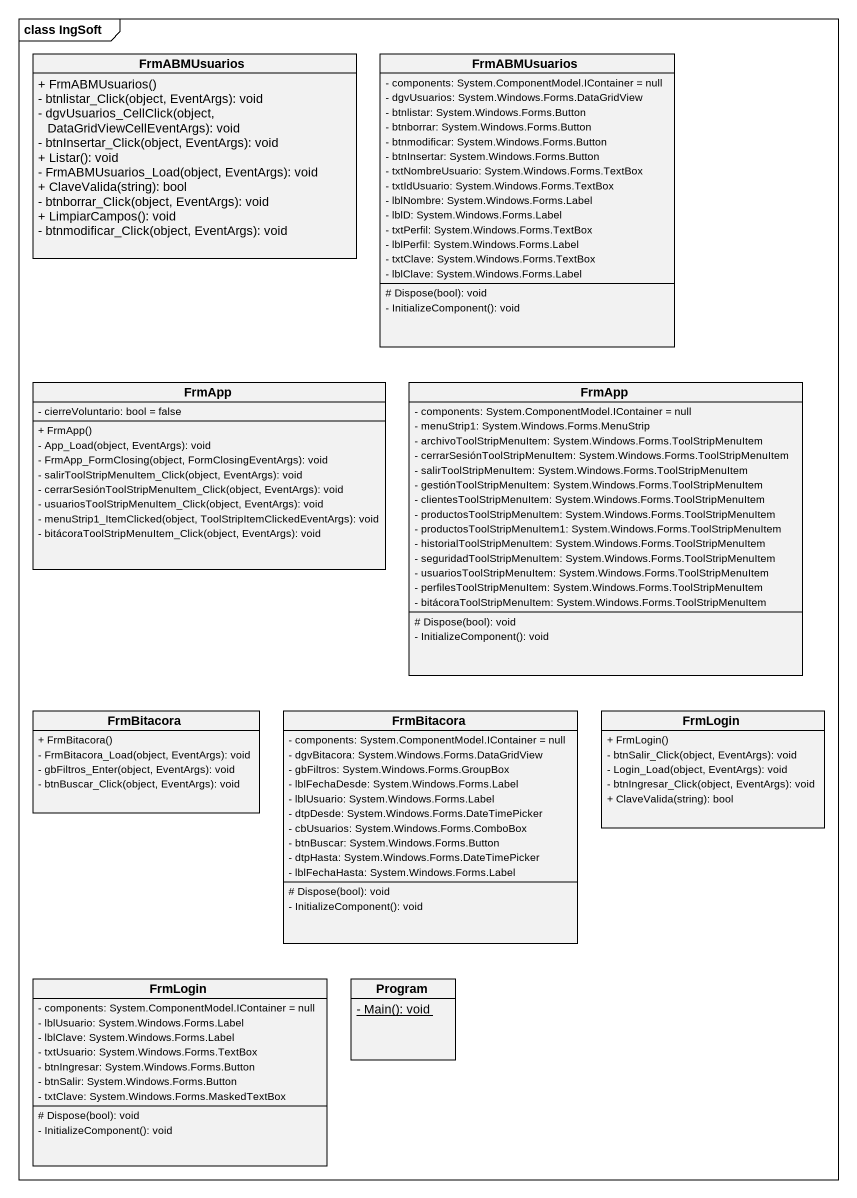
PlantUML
@startuml
mainframe class IngSoft
hide circle
hide empty members
skinparam classAttributeIconSize 0
class FrmABMUsuarios {
  + FrmABMUsuarios()
  - btnlistar_Click(object, EventArgs): void
  - dgvUsuarios_CellClick(object, DataGridViewCellEventArgs): void
  - btnInsertar_Click(object, EventArgs): void
  + Listar(): void
  - FrmABMUsuarios_Load(object, EventArgs): void
  + ClaveValida(string): bool
  - btnborrar_Click(object, EventArgs): void
  + LimpiarCampos(): void
  - btnmodificar_Click(object, EventArgs): void
}
class "FrmABMUsuarios" as FrmABMUsuarios_2 {
  - components: System.ComponentModel.IContainer = null
  - dgvUsuarios: System.Windows.Forms.DataGridView
  - btnlistar: System.Windows.Forms.Button
  - btnborrar: System.Windows.Forms.Button
  - btnmodificar: System.Windows.Forms.Button
  - btnInsertar: System.Windows.Forms.Button
  - txtNombreUsuario: System.Windows.Forms.TextBox
  - txtIdUsuario: System.Windows.Forms.TextBox
  - lblNombre: System.Windows.Forms.Label
  - lblD: System.Windows.Forms.Label
  - txtPerfil: System.Windows.Forms.TextBox
  - lblPerfil: System.Windows.Forms.Label
  - txtClave: System.Windows.Forms.TextBox
  - lblClave: System.Windows.Forms.Label
  # Dispose(bool): void
  - InitializeComponent(): void
}
class FrmApp {
  - cierreVoluntario: bool = false
  + FrmApp()
  - App_Load(object, EventArgs): void
  - FrmApp_FormClosing(object, FormClosingEventArgs): void
  - salirToolStripMenuItem_Click(object, EventArgs): void
  - cerrarSesiónToolStripMenuItem_Click(object, EventArgs): void
  - usuariosToolStripMenuItem_Click(object, EventArgs): void
  - menuStrip1_ItemClicked(object, ToolStripItemClickedEventArgs): void
  - bitácoraToolStripMenuItem_Click(object, EventArgs): void
}
class "FrmApp" as FrmApp_2 {
  - components: System.ComponentModel.IContainer = null
  - menuStrip1: System.Windows.Forms.MenuStrip
  - archivoToolStripMenuItem: System.Windows.Forms.ToolStripMenuItem
  - cerrarSesiónToolStripMenuItem: System.Windows.Forms.ToolStripMenuItem
  - salirToolStripMenuItem: System.Windows.Forms.ToolStripMenuItem
  - gestiónToolStripMenuItem: System.Windows.Forms.ToolStripMenuItem
  - clientesToolStripMenuItem: System.Windows.Forms.ToolStripMenuItem
  - productosToolStripMenuItem: System.Windows.Forms.ToolStripMenuItem
  - productosToolStripMenuItem1: System.Windows.Forms.ToolStripMenuItem
  - historialToolStripMenuItem: System.Windows.Forms.ToolStripMenuItem
  - seguridadToolStripMenuItem: System.Windows.Forms.ToolStripMenuItem
  - usuariosToolStripMenuItem: System.Windows.Forms.ToolStripMenuItem
  - perfilesToolStripMenuItem: System.Windows.Forms.ToolStripMenuItem
  - bitácoraToolStripMenuItem: System.Windows.Forms.ToolStripMenuItem
  # Dispose(bool): void
  - InitializeComponent(): void
}
class FrmBitacora {
  + FrmBitacora()
  - FrmBitacora_Load(object, EventArgs): void
  - gbFiltros_Enter(object, EventArgs): void
  - btnBuscar_Click(object, EventArgs): void
}
class "FrmBitacora" as FrmBitacora_2 {
  - components: System.ComponentModel.IContainer = null
  - dgvBitacora: System.Windows.Forms.DataGridView
  - gbFiltros: System.Windows.Forms.GroupBox
  - lblFechaDesde: System.Windows.Forms.Label
  - lblUsuario: System.Windows.Forms.Label
  - dtpDesde: System.Windows.Forms.DateTimePicker
  - cbUsuarios: System.Windows.Forms.ComboBox
  - btnBuscar: System.Windows.Forms.Button
  - dtpHasta: System.Windows.Forms.DateTimePicker
  - lblFechaHasta: System.Windows.Forms.Label
  # Dispose(bool): void
  - InitializeComponent(): void
}
class FrmLogin {
  + FrmLogin()
  - btnSalir_Click(object, EventArgs): void
  - Login_Load(object, EventArgs): void
  - btnIngresar_Click(object, EventArgs): void
  + ClaveValida(string): bool
}
class "FrmLogin" as FrmLogin_2 {
  - components: System.ComponentModel.IContainer = null
  - lblUsuario: System.Windows.Forms.Label
  - lblClave: System.Windows.Forms.Label
  - txtUsuario: System.Windows.Forms.TextBox
  - btnIngresar: System.Windows.Forms.Button
  - btnSalir: System.Windows.Forms.Button
  - txtClave: System.Windows.Forms.MaskedTextBox
  # Dispose(bool): void
  - InitializeComponent(): void
}
class Program {
  {static} - Main(): void
}
@enduml
